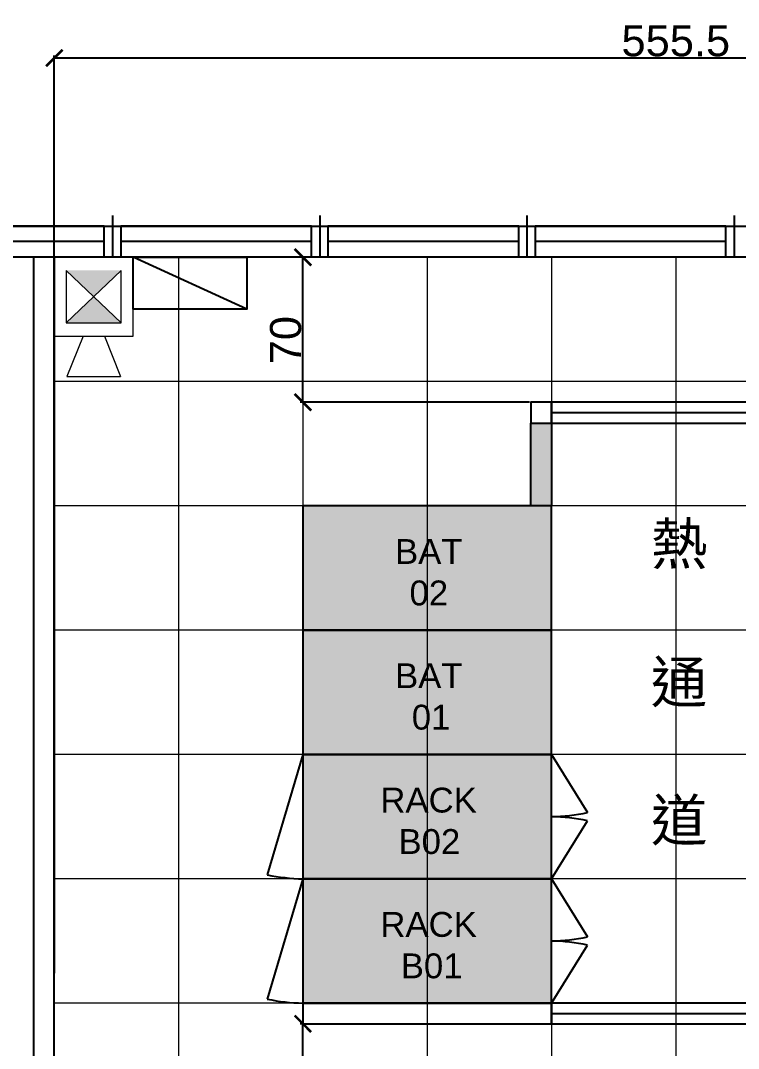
# Model space of a CAD drawing. Header units: millimetres. Extents: x 0 to 1680, y 0 to 1188.
# Drawn here: x 373.3 to 719.9, y 414.9 to 911 of the extents above; entities that cross this region are included whole.
import ezdxf

# ---------------------------------------------------------------- set-up
doc = ezdxf.new("R2010")
doc.units = ezdxf.units.MM
for name, color, linetype in [('AR3100', 5, 'Continuous'), ('PDF_ACAD-2F_室內$toilet-typ$0$BLOCK1', 7, 'Continuous'), ('TEXT', 7, 'Continuous'), ('尺寸', 251, 'Continuous'), ('底圖', 252, 'Continuous'), ('牆', 7, 'Continuous'), ('門', 84, 'Continuous')]:
    doc.layers.add(name, color=color, linetype=linetype)
doc.layers.add('氣體滅火', color=1, linetype='Continuous', lineweight=0)
doc.layers.add('高架地板', color=253, linetype='Continuous', lineweight=5)
doc.styles.add('Arial-Symbol', font='arial.ttf')
doc.styles.get("Standard").update_dxf_attribs({"font": 'arial.ttf'})
doc.dimstyles.new('尺寸', dxfattribs={"dimtxt": 15, "dimasz": 8, "dimexe": 1.25, "dimexo": 0.625, "dimtad": 1, "dimdsep": 46, "dimtxsty": 'Standard', "dimblk": 'ARCHTICK', "dimcen": 2.5, "dimadec": 0, "dimazin": 0, "dimtfac": 1, "dimtmove": 0, "dimatfit": 3, "dimfxl": 0, "dimarcsym": 0})

# ---------------------------------------------------------------- blocks, each defined once
blk = doc.blocks.new('_ArchTick')
at = {"color": 0, "linetype": 'ByBlock', "const_width": 0.15}
blk.add_lwpolyline([(-0.5, -0.5), (0.5, 0.5)], dxfattribs=at)
blk = doc.blocks.new('*D16')
at = {"layer": 'Defpoints', "color": 0}
for p in [(280.26, 796.77), (389.63, 796.77), (389.63, 332.77)]:
    blk.add_point(p, dxfattribs=at)
at = {"layer": '尺寸', "color": 0, "lineweight": -2}
for p, q in [((389, 796.77), (279.01, 796.77)), ((280.26, 332.77), (280.26, 796.77)), ((389, 332.77), (279.01, 332.77))]:
    blk.add_line(p, q, dxfattribs=at)
at = {"layer": '尺寸', "color": 0, "lineweight": -2, "xscale": 8, "yscale": 8, "zscale": 8}
for p, rotation in [((280.26, 796.77), 90), ((280.26, 332.77), 270)]:
    blk.add_blockref('_ArchTick', p, dxfattribs=dict(at, rotation=rotation))
at = {"layer": '尺寸', "color": 0, "insert": (271.98, 564.77), "char_height": 15, "attachment_point": 5, "rotation": 90}
blk.add_mtext('464', dxfattribs=at)
blk = doc.blocks.new('*D12')
at = {"layer": 'Defpoints', "color": 0}
for p in [(509.63, 426.74), (509.63, 426.74), (509.63, 332.73)]:
    blk.add_point(p, dxfattribs=at)
at = {"layer": '尺寸', "color": 0, "lineweight": -2}
for p, q in [((509, 426.74), (508.38, 426.74)), ((509.63, 332.73), (509.63, 426.74)), ((509, 332.73), (508.38, 332.73))]:
    blk.add_line(p, q, dxfattribs=at)
at = {"layer": '尺寸', "color": 0, "lineweight": -2, "xscale": 8, "yscale": 8, "zscale": 8}
for p, rotation in [((509.63, 426.74), 90), ((509.63, 332.73), 270)]:
    blk.add_blockref('_ArchTick', p, dxfattribs=dict(at, rotation=rotation))
at = {"layer": '尺寸', "color": 0, "insert": (501.35, 379.73), "char_height": 15, "attachment_point": 5, "rotation": 90}
blk.add_mtext('94', dxfattribs=at)
blk = doc.blocks.new('*D13')
at = {"layer": 'Defpoints', "color": 0}
for p in [(509.63, 796.74), (509.63, 796.74), (619.63, 726.74)]:
    blk.add_point(p, dxfattribs=at)
at = {"layer": '尺寸', "color": 0, "lineweight": -2}
for p, q in [((509, 796.74), (508.38, 796.74)), ((509.63, 726.74), (509.63, 796.74)), ((619, 726.74), (508.38, 726.74))]:
    blk.add_line(p, q, dxfattribs=at)
at = {"layer": '尺寸', "color": 0, "lineweight": -2, "xscale": 8, "yscale": 8, "zscale": 8}
for p, rotation in [((509.63, 796.74), 90), ((509.63, 726.74), 270)]:
    blk.add_blockref('_ArchTick', p, dxfattribs=dict(at, rotation=rotation))
at = {"layer": '尺寸', "color": 0, "insert": (501.35, 756.74), "char_height": 15, "attachment_point": 5, "rotation": 90}
blk.add_mtext('70', dxfattribs=at)
blk = doc.blocks.new('*D15')
at = {"layer": 'Defpoints', "color": 0}
for p in [(389.63, 892.9), (389.63, 796.82), (945.13, 796.82)]:
    blk.add_point(p, dxfattribs=at)
at = {"layer": '尺寸', "color": 0, "lineweight": -2}
for p, q in [((389.63, 797.45), (389.63, 894.15)), ((945.13, 797.45), (945.13, 894.15)), ((945.13, 892.9), (389.63, 892.9))]:
    blk.add_line(p, q, dxfattribs=at)
at = {"layer": '尺寸', "color": 0, "lineweight": -2, "xscale": 8, "yscale": 8, "zscale": 8, "rotation": 180}
blk.add_blockref('_ArchTick', (389.63, 892.9), dxfattribs=at)
at = {"layer": '尺寸', "color": 0, "lineweight": -2, "xscale": 8, "yscale": 8, "zscale": 8}
blk.add_blockref('_ArchTick', (945.13, 892.9), dxfattribs=at)
at = {"layer": '尺寸', "color": 0, "insert": (689.63, 901.16), "char_height": 15, "attachment_point": 5}
blk.add_mtext('555.5', dxfattribs=at)
blk = doc.blocks.new('消防主機-')
at = {"layer": '氣體滅火', "lineweight": 5}
h = blk.add_hatch(color=1, dxfattribs=at)
h.paths.add_polyline_path([(2020.93, 4465.73), (2033.58, 4478.99), (2033.58, 4452.46)])
h.paths.add_polyline_path([(2008.28, 4478.99), (2020.93, 4465.73), (2008.28, 4452.46)])
h = blk.add_hatch(color=1, dxfattribs=at)
h.paths.add_polyline_path([(2020.93, 4465.73), (2033.58, 4478.99), (2033.58, 4452.46)])
h.paths.add_polyline_path([(2008.28, 4478.99), (2020.93, 4465.73), (2008.28, 4452.46)])
at = {"layer": '氣體滅火', "color": 1, "lineweight": 5}
for p, q in [((2033.58, 4478.99), (2008.28, 4452.46)), ((2033.58, 4452.46), (2008.28, 4478.99)), ((2033.58, 4478.99), (2008.28, 4452.46)), ((2033.58, 4452.46), (2008.28, 4478.99)), ((2033.58, 4478.99), (2008.28, 4478.99)), ((2033.58, 4452.46), (2033.58, 4478.99)), ((2008.28, 4452.46), (2033.58, 4452.46)), ((2008.28, 4452.46), (2033.58, 4452.46)), ((2015.82, 4446.73), (2026.13, 4446.73))]:
    blk.add_line(p, q, dxfattribs=at)
at = {"layer": '氣體滅火'}
blk.add_lwpolyline([(2001.93, 4446.73), (2039.93, 4446.73), (2039.93, 4484.73), (2001.93, 4484.73)], close=True, dxfattribs=at)
blk = doc.blocks.new('GMP噴頭')
at = {"layer": '氣體滅火', "color": 1, "lineweight": 5}
for p, q in [((11925.86, 3934.51), (11945.47, 3942.23)), ((11925.86, 3934.51), (11945.47, 3942.23)), ((11945.47, 3916.47), (11945.47, 3942.23)), ((11925.86, 3924.2), (11925.86, 3934.51)), ((11925.86, 3924.2), (11945.47, 3916.47)), ((11925.86, 3924.2), (11945.47, 3916.47))]:
    blk.add_line(p, q, dxfattribs=at)

msp = doc.modelspace()

# ---------------------------------------------------------------- hatches: boundary and pattern name
at = {"layer": 'PDF_ACAD-2F_室內$toilet-typ$0$BLOCK1'}
h = msp.add_hatch(color=88, dxfattribs=at)
h.dxf.hatch_style = 1
h.paths.add_polyline_path([(629.629, 676.735), (509.629, 676.735), (509.629, 616.735), (629.629, 616.735)])
h = msp.add_hatch(color=88, dxfattribs=at)
h.dxf.hatch_style = 1
h.paths.add_polyline_path([(629.629, 616.735), (509.629, 616.735), (509.629, 556.735), (629.629, 556.735)])
h = msp.add_hatch(color=143, dxfattribs=at)
h.dxf.hatch_style = 1
h.paths.add_polyline_path([(629.629, 556.735), (509.629, 556.735), (509.629, 496.735), (629.629, 496.735)])
h = msp.add_hatch(color=143, dxfattribs=at)
h.dxf.hatch_style = 1
h.paths.add_polyline_path([(629.629, 496.735), (509.629, 496.735), (509.629, 436.735), (629.629, 436.735)])
at = {"layer": '牆'}
h = msp.add_hatch(color=252, dxfattribs=at)
h.dxf.hatch_style = 1
h.paths.add_polyline_path([(629.629, 676.735), (619.629, 676.735), (619.629, 716.735), (629.629, 716.735)])

# ---------------------------------------------------------------- linework, layer by layer
at = {"color": 5}
msp.add_line((482.629, 771.735), (427.629, 796.735), dxfattribs=at)
msp.add_lwpolyline([(427.629, 796.735), (482.629, 796.735), (482.629, 771.735), (427.629, 771.735)], close=True, dxfattribs=at)
at = {"color": 0}
for points in [[(629.629, 676.735), (509.629, 676.735), (509.629, 616.735), (629.629, 616.735)], [(629.629, 616.735), (509.629, 616.735), (509.629, 556.735), (629.629, 556.735)], [(629.629, 556.735), (509.629, 556.735), (509.629, 496.735), (629.629, 496.735)], [(629.629, 496.735), (509.629, 496.735), (509.629, 436.735), (629.629, 436.735)]]:
    msp.add_lwpolyline(points, close=True, dxfattribs=at)
at = {"layer": 'AR3100', "color": 7, "linetype": 'ByBlock', "lineweight": -3, "ltscale": 20}
for p, q in [((509.629, 556.735), (492.441, 498.658)), ((629.629, 556.735), (646.986, 528.694)), ((629.629, 496.735), (646.986, 524.777)), ((509.629, 496.735), (492.441, 438.658)), ((629.629, 496.735), (646.986, 468.694)), ((629.629, 436.735), (646.986, 464.777))]:
    msp.add_line(p, q, dxfattribs=at)
for centre, radius, start, end in [((628.118, 618.018), 91.295, 270.94845, 281.92706), ((628.118, 435.453), 91.295, 78.07294, 89.05155), ((511.119, 587.84), 91.116, 258.1712, 269.0635), ((628.118, 558.018), 91.295, 270.94845, 281.92706), ((628.118, 375.453), 91.295, 78.07294, 89.05155), ((511.119, 527.84), 91.116, 258.1712, 269.0635)]:
    msp.add_arc(centre, radius, start, end, dxfattribs=at)
at = {"layer": '牆'}
msp.add_lwpolyline([(629.629, 676.735), (619.629, 676.735), (619.629, 716.735), (629.629, 716.735)], close=True, dxfattribs=at)
for points in [[(417.868, 811.746), (417.868, 811.746), (417.868, 816.826), (417.868, 816.826)], [(517.9, 811.746), (517.9, 811.746), (517.9, 816.826), (517.9, 816.826)], [(617.931, 811.746), (617.931, 811.746), (617.931, 816.826), (617.931, 816.826)], [(717.963, 811.746), (717.963, 811.746), (717.963, 816.826), (717.963, 816.826)], [(313.707, 811.824), (541.656, 811.824), (780.005, 811.824), (1021.869, 811.824)], [(413.738, 811.746), (413.738, 811.746), (321.646, 811.746), (321.646, 811.746)], [(413.738, 804.442), (413.738, 804.442), (413.738, 811.746), (413.738, 811.746)], [(413.738, 811.746), (413.738, 811.746), (417.868, 811.746), (417.868, 811.746)], [(417.868, 796.824), (417.868, 796.824), (417.868, 811.746), (417.868, 811.746)], [(417.868, 811.746), (417.868, 811.746), (421.677, 811.746), (421.677, 811.746)], [(513.77, 811.746), (513.77, 811.746), (421.677, 811.746), (421.677, 811.746)], [(421.677, 811.746), (421.677, 811.746), (421.677, 804.442), (421.677, 804.442)], [(513.77, 804.442), (513.77, 804.442), (513.77, 811.746), (513.77, 811.746)], [(513.77, 811.746), (513.77, 811.746), (517.9, 811.746), (517.9, 811.746)], [(517.9, 811.746), (517.9, 811.746), (521.709, 811.746), (521.709, 811.746)], [(517.9, 796.824), (517.9, 796.824), (517.9, 811.746), (517.9, 811.746)], [(613.804, 811.746), (613.804, 811.746), (521.709, 811.746), (521.709, 811.746)], [(521.709, 811.746), (521.709, 811.746), (521.709, 804.442), (521.709, 804.442)], [(613.804, 811.746), (613.804, 811.746), (617.931, 811.746), (617.931, 811.746)], [(613.804, 804.442), (613.804, 804.442), (613.804, 811.746), (613.804, 811.746)], [(617.931, 796.824), (617.931, 796.824), (617.931, 811.746), (617.931, 811.746)], [(617.931, 811.746), (617.931, 811.746), (621.743, 811.746), (621.743, 811.746)], [(713.836, 811.746), (713.836, 811.746), (621.743, 811.746), (621.743, 811.746)], [(621.743, 811.746), (621.743, 811.746), (621.743, 804.442), (621.743, 804.442)], [(713.836, 804.442), (713.836, 804.442), (713.836, 811.746), (713.836, 811.746)], [(713.836, 811.746), (713.836, 811.746), (717.963, 811.746), (717.963, 811.746)], [(717.963, 796.824), (717.963, 796.824), (717.963, 811.746), (717.963, 811.746)], [(717.963, 811.746), (717.963, 811.746), (721.775, 811.746), (721.775, 811.746)], [(321.646, 804.442), (321.646, 804.442), (413.738, 804.442), (413.738, 804.442)], [(413.738, 796.824), (413.738, 796.824), (413.738, 804.442), (413.738, 804.442)], [(421.677, 804.442), (421.677, 804.442), (421.677, 796.824), (421.677, 796.824)], [(421.677, 804.442), (421.677, 804.442), (513.77, 804.442), (513.77, 804.442)], [(513.77, 796.824), (513.77, 796.824), (513.77, 804.442), (513.77, 804.442)], [(521.709, 804.442), (521.709, 804.442), (521.709, 796.824), (521.709, 796.824)], [(521.709, 804.442), (521.709, 804.442), (613.804, 804.442), (613.804, 804.442)], [(613.804, 796.824), (613.804, 796.824), (613.804, 804.442), (613.804, 804.442)], [(621.743, 804.442), (621.743, 804.442), (621.743, 796.824), (621.743, 796.824)], [(621.743, 804.442), (621.743, 804.442), (713.836, 804.442), (713.836, 804.442)], [(713.836, 796.824), (713.836, 796.824), (713.836, 804.442), (713.836, 804.442)], [(945.129, 796.824), (945.129, 796.824), (530.956, 796.824), (313.707, 796.824)], [(945.129, 796.771), (945.129, 796.771), (388.861, 796.771), (313.707, 796.771)], [(379.629, 796.772), (379.629, 796.772), (334.629, 796.772), (334.629, 796.772)]]:
    msp.add_open_spline(points, degree=3, dxfattribs=at)
for points, knots in [([(389.629, 332.772), (389.629, 513.794), (389.629, 796.772), (389.629, 796.772), (389.629, 796.772), (379.629, 796.772), (379.629, 796.772)], [1.08479916, 1.08479916, 1.08479916, 1.08479916, 1.25, 1.25, 1.25, 1.5, 1.5, 1.5, 1.5]), ([(389.629, 332.772), (389.629, 523.075), (389.7, 796.735), (389.7, 796.735), (389.7, 796.735), (379.629, 796.772), (379.629, 796.772), (379.629, 796.772), (379.629, 524.849), (379.629, 332.772)], [1.07440757, 1.07440757, 1.07440757, 1.07440757, 1.25, 1.25, 1.25, 1.5, 1.5, 1.5, 1.67510453, 1.67510453, 1.67510453, 1.67510453])]:
    msp.add_open_spline(points, degree=3, knots=knots, dxfattribs=at)
at = {"layer": '門', "color": 4}
for p, q in [((629.629, 721.735), (749.629, 721.735)), ((629.629, 431.735), (749.629, 431.735))]:
    msp.add_line(p, q, dxfattribs=at)
at = {"layer": '門'}
for points in [[(619.629, 716.735), (629.629, 716.735), (629.629, 726.735), (619.629, 726.735)], [(629.629, 716.735), (749.629, 716.735), (749.629, 726.735), (629.629, 726.735)], [(509.629, 426.735), (629.629, 426.735), (629.629, 436.735), (509.629, 436.735)], [(629.629, 426.735), (749.629, 426.735), (749.629, 436.735), (629.629, 436.735)]]:
    msp.add_lwpolyline(points, close=True, dxfattribs=at)
at = {"layer": '高架地板'}
for p, q in [((945.129, 796.735), (389.629, 796.735)), ((449.629, 796.771), (449.629, 332.772)), ((509.629, 796.771), (509.629, 332.772)), ((569.629, 796.771), (569.629, 332.698)), ((629.629, 796.771), (629.629, 332.698)), ((689.629, 796.771), (689.629, 332.772)), ((945.129, 736.735), (389.629, 736.735)), ((989.629, 676.735), (389.629, 676.735)), ((989.629, 616.735), (389.629, 616.735)), ((989.629, 556.735), (389.629, 556.735)), ((989.629, 496.735), (389.629, 496.735)), ((989.629, 436.735), (389.629, 436.735))]:
    msp.add_line(p, q, dxfattribs=at)

# ---------------------------------------------------------------- block references
at = {"layer": '底圖', "rotation": 270}
msp.add_blockref('消防主機-', (-4057.097, 2798.668), dxfattribs=at)
at = {"layer": '氣體滅火', "color": 6, "rotation": 270}
msp.add_blockref('GMP噴頭', (-3520.725, 12684.592), dxfattribs=at)

# ---------------------------------------------------------------- texts
at = {"layer": 'TEXT', "color": 1, "insert": (674.452, 701.735), "char_height": 20, "attachment_point": 1, "style": 'Arial-Symbol'}
msp.add_mtext_dynamic_manual_height_columns('{\\fMicrosoft JhengHei|b0|i0|c136|p34;\\W2.23155; \\W1;\\P{\\W0.469829; }熱\\P{\\W2.231548; }\\P{\\W0.457134; }通\\P{\\W2.231548; }\\P{\\W0.467876; }道}', width=29.50426, gutter_width=12.5, heights=[259.965], dxfattribs=at)
at = {"layer": 'TEXT', "color": 255, "char_height": 12, "attachment_point": 1, "style": 'Arial-Symbol'}
for s, insert in [('{\\W9.550087; }BAT\\P{\\W5.52504;  }02', (509.629, 660.726)), ('{\\W9.550087; }BAT\\P{\\W5.64279;  }01', (509.629, 600.762))]:
    msp.add_mtext_dynamic_manual_height_columns(s, width=120, gutter_width=12.5, heights=[0], dxfattribs=dict(at, insert=insert))
at = {"layer": 'TEXT', "color": 18, "char_height": 12, "attachment_point": 1, "style": 'Arial-Symbol'}
for s, insert in [('{\\W8.02724; }RACK\\P{\\W9.906854; }B02', (509.629, 540.726)), ('{\\W8.02724; }RACK\\P{\\W5.07118;  }B01', (509.629, 480.726))]:
    msp.add_mtext_dynamic_manual_height_columns(s, width=120, gutter_width=12.5, heights=[0], dxfattribs=dict(at, insert=insert))

# ---------------------------------------------------------------- dimensions: what is measured, and where the dimension line sits
at = {"layer": '尺寸'}
for base, p1, p2, angle, picture, middle in [((389.629, 892.904), (945.129, 796.824), (389.629, 796.824), 180, '*D15', (689.629, 892.904)), ((509.629, 796.735), (619.629, 726.735), (509.629, 796.735), 270, '*D13', (509.629, 756.735))]:
    dim = msp.add_linear_dim(base=base, p1=p1, p2=p2, angle=angle, dimstyle='尺寸', dxfattribs=at)
    dim.commit()
    dim.dimension.update_dxf_attribs({"geometry": picture, "text_midpoint": middle, "dimtype": 160})
for base, p1, p2, picture, middle in [((280.259, 796.771), (389.629, 332.772), (389.629, 796.771), '*D16', (271.976, 564.771)), ((509.629, 426.735), (509.629, 332.732), (509.629, 426.735), '*D12', (501.346, 379.734))]:
    dim = msp.add_linear_dim(base=base, p1=p1, p2=p2, angle=270, dimstyle='尺寸', dxfattribs=at)
    dim.commit()
    dim.dimension.update_dxf_attribs({"geometry": picture, "text_midpoint": middle})

doc.saveas('drawing.dxf')
